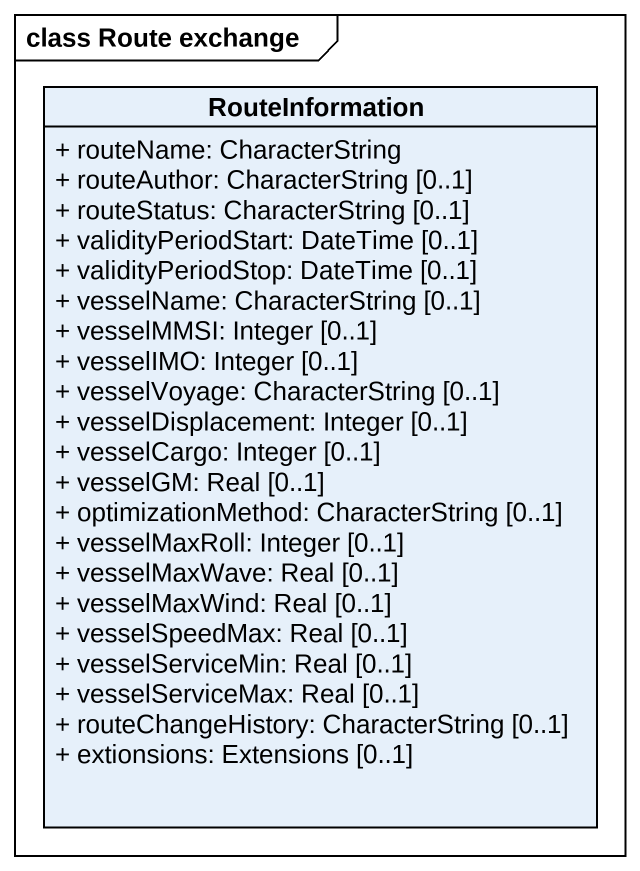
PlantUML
@startuml
mainframe class Route exchange
hide circle
hide empty members
skinparam classAttributeIconSize 0
class RouteInformation {
  + routeName: CharacterString
  + routeAuthor: CharacterString [0..1]
  + routeStatus: CharacterString [0..1]
  + validityPeriodStart: DateTime [0..1]
  + validityPeriodStop: DateTime [0..1]
  + vesselName: CharacterString [0..1]
  + vesselMMSI: Integer [0..1]
  + vesselIMO: Integer [0..1]
  + vesselVoyage: CharacterString [0..1]
  + vesselDisplacement: Integer [0..1]
  + vesselCargo: Integer [0..1]
  + vesselGM: Real [0..1]
  + optimizationMethod: CharacterString [0..1]
  + vesselMaxRoll: Integer [0..1]
  + vesselMaxWave: Real [0..1]
  + vesselMaxWind: Real [0..1]
  + vesselSpeedMax: Real [0..1]
  + vesselServiceMin: Real [0..1]
  + vesselServiceMax: Real [0..1]
  + routeChangeHistory: CharacterString [0..1]
  + extionsions: Extensions [0..1]
}
@enduml
